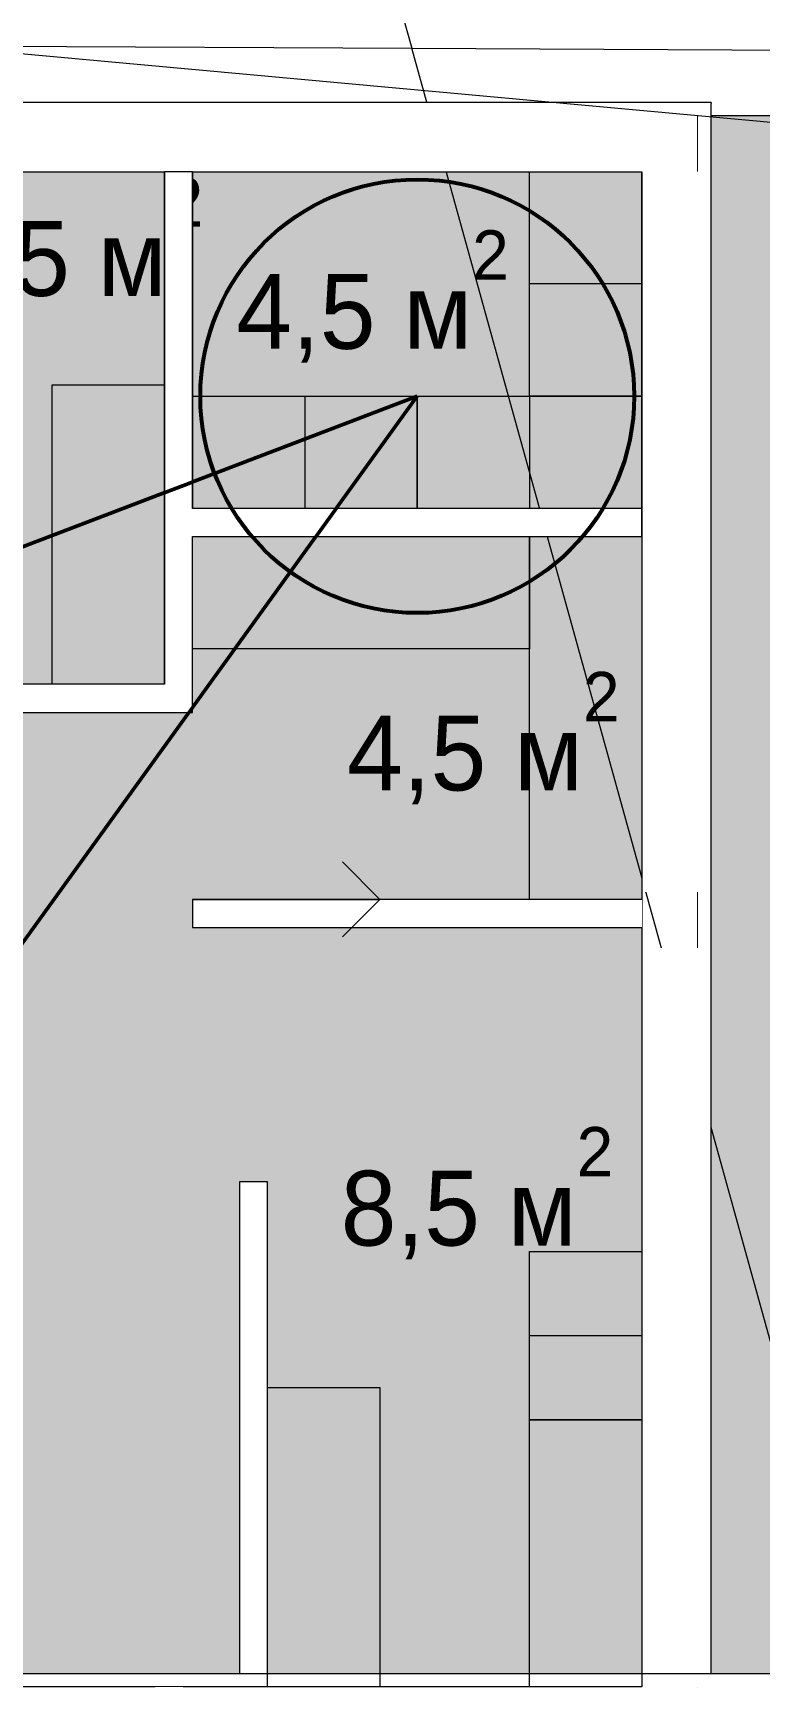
# Model space of a CAD drawing. Header units: millimetres. Extents: x -20794 to 71174, y -103753 to 30644.
# Drawn here: x 32026 to 35909, y 2268 to 11110 of the extents above; entities that cross this region are included whole.
import ezdxf

# ---------------------------------------------------------------- set-up
doc = ezdxf.new("R2010")
doc.units = ezdxf.units.MM
doc.header["$MEASUREMENT"] = 0
doc.set_wipeout_variables(frame=1)
doc.linetypes.add('Wipeout_Contour', pattern=[1000, 0, -1000])
for name, color, linetype, lineweight in [('0_Ном._пера__1', 7, 'Continuous', 13), ('2D - Общий_Ном._пера__1', 7, 'Continuous', 13), ('2D - Общий_Ном._пера__121', 255, 'Continuous', 0), ('Конструктив - Стены Несущие_Ном._пера__1', 7, 'Continuous', 13), ('Местность - Рельеф_Ном._пера__1', 7, 'Continuous', 13)]:
    doc.layers.add(name, color=color, linetype=linetype, lineweight=lineweight)
for name, color, linetype, lineweight, true_color in [('2D - Общий_Ном._пера__104', 7, 'Continuous', 5, 0x96e196), ('2D - Общий_Ном._пера__105', 7, 'Continuous', 0, 0x7ac58e), ('2D - Общий_Ном._пера__165', 7, 'Continuous', 5, 0x80d6ff), ('2D - Общий_Ном._пера__185', 7, 'Continuous', 0, 0xe8e8e8), ('2D - Общий_Ном._пера__186', 7, 'Continuous', 0, 0xe8e8e8)]:
    doc.layers.add(name, color=color, linetype=linetype, lineweight=lineweight, true_color=true_color)
doc.layers.add('Конструктив - Стены Несущие', color=7, linetype='Continuous')
doc.styles.add('РЎР“Р•РќР•Р\xa0Р\x98Р\xa0_РЎРўР\x98Р›Р¬_1', font='mipgost.ttf')
doc.linetypes.add('Зигзаг', pattern='A,0,[1,Р”Р’Р“ Р“РѕР»СѓР±РёРЅРєР° РґР»СЏ РіРµРѕР»РѕРіРѕРІ1.Shx,S=4.479718,R=0,X=0,Y=-0.141111],-564.444447,0', length=564.444447)

msp = doc.modelspace()

# ---------------------------------------------------------------- hatches: boundary and pattern name
at = {"layer": '2D - Общий_Ном._пера__104', "linetype": 'Continuous', "lineweight": 0, "true_color": 0x253825}
for points in [[(31078.6, 10368.3), (31078.6, 7628.4), (32728.6, 7628.4), (32728.6, 10368.3)], [(32878.6, 10368.3), (32878.6, 8568.3), (35278.6, 8568.3), (35278.6, 10368.3)]]:
    msp.add_hatch(color=99, dxfattribs=at).paths.add_polyline_path(points)
at = {"layer": '2D - Общий_Ном._пера__105', "linetype": 'Continuous', "lineweight": 0, "true_color": 0x1e3123}
msp.add_hatch(color=250, dxfattribs=at).paths.add_polyline_path([(35578.6, 2268.4), (35578.6, 10668.3), (38578.6, 10668.3), (38578.6, 2268.4)])
at = {"layer": '2D - Общий_Ном._пера__121', "linetype": 'Continuous', "lineweight": 0, "true_color": 0x3f3f3f}
msp.add_hatch(color=250, dxfattribs=at).paths.add_polyline_path([(27878.6, 10368.3), (35278.6, 10368.3), (35278.6, 2268.4), (27878.6, 2268.4)])
at = {"layer": '2D - Общий_Ном._пера__165', "linetype": 'Continuous', "lineweight": 0, "true_color": 0x20353f}
msp.add_hatch(color=159, dxfattribs=at).paths.add_polyline_path([(32878.6, 8418.3), (32878.6, 6478.4), (35278.6, 6478.4), (35278.6, 8418.3)])
at = {"layer": '2D - Общий_Ном._пера__185', "linetype": 'Continuous', "lineweight": 0, "true_color": 0x3a3a3a}
msp.add_hatch(color=250, dxfattribs=at).paths.add_polyline_path([(33278.6, 4968.4), (33278.6, 2268.4), (35278.6, 2268.4), (35278.6, 6328.4), (33128.6, 6328.4), (33128.6, 4968.4)])
at = {"layer": '2D - Общий_Ном._пера__186', "linetype": 'Continuous', "lineweight": 0, "true_color": 0x3a3a3a}
msp.add_hatch(color=250, dxfattribs=at).paths.add_polyline_path([(27878.6, 7478.4), (27878.6, 2268.4), (33128.6, 2268.4), (33128.6, 2568.4), (33278.6, 2568.4), (33278.6, 4968.4), (33128.6, 4968.4), (33128.6, 6328.4), (32878.6, 6328.4), (32878.6, 6478.4), (32878.6, 7478.4)])

# ---------------------------------------------------------------- linework, layer by layer
at = {"layer": '2D - Общий_Ном._пера__1', "color": 7, "linetype": 'Continuous', "lineweight": 13, "flags": 128}
for points in [[(35578.6, 2268.4), (35578.6, 10668.3), (38578.6, 10668.3), (38578.6, 2268.4)], [(27878.6, 10368.3), (35278.6, 10368.3), (35278.6, 2268.4), (27878.6, 2268.4)], [(31078.6, 10368.3), (31078.6, 7628.4), (32728.6, 7628.4), (32728.6, 10368.3)], [(32878.6, 10368.3), (32878.6, 8568.3), (35278.6, 8568.3), (35278.6, 10368.3)]]:
    msp.add_lwpolyline(points, close=True, dxfattribs=at)
at = {"layer": 'Местность - Рельеф_Ном._пера__1', "color": 7, "linetype": 'Continuous', "lineweight": 13}
for p, q in [((32685.2, 15954.3), (34049, 11028.7)), ((27779.4, 11061.8), (34049, 11028.7)), ((34049, 11028.7), (40239.5, 10995.9)), ((34230.7, 10372.4), (34049, 11028.7)), ((34230.7, 10372.4), (37336, -838.4))]:
    msp.add_line(p, q, dxfattribs=at)

# ---------------------------------------------------------------- texts
at = {"layer": '2D - Общий_Ном._пера__1', "color": 7, "lineweight": 13, "char_height": 400, "attachment_point": 7, "style": 'РЎР“Р•РќР•Р\xa0Р\x98Р\xa0_РЎРўР\x98Р›Р¬_1'}
for s, insert in [('{\\fMipgost|b0|i0|c0|p0;4,5 м{\\H0.66x;\\S2^  ;}}', (31479, 9630.2)), ('{\\fMipgost|b0|i0|c0|p0;4,5 м{\\H0.66x;\\S2^  ;}}', (33112, 9347.4)), ('{\\fMipgost|b0|i0|c0|p0;4,5 м{\\H0.66x;\\S2^  ;}}', (33704, 6986.4)), ('{\\fMipgost|b0|i0|c0|p0;8,5 м{\\H0.66x;\\S2^  ;}}', (33669.9, 4553.5))]:
    msp.add_mtext(s, dxfattribs=dict(at, insert=insert))

# ---------------------------------------------------------------- wipeouts: each hides what was drawn before it
at = {"color": 254, "linetype": 'Wipeout_Contour', "lineweight": 0, "ltscale": 111684.266251}
msp.add_wipeout([(35643.6, 10733.3), (35648.6, 10733.3), (35648.6, 10738.3)], dxfattribs=at).dxf.layer = 'Конструктив - Стены Несущие'

# ---------------------------------------------------------------- next in the draw order: wipeouts: each hides what was drawn before it
at = {"color": 254, "linetype": 'Wipeout_Contour', "lineweight": 0, "ltscale": 111667.112603}
msp.add_wipeout([(35639.6, 10729.3), (35643.6, 10729.3), (35643.6, 10733.3)], dxfattribs=at).dxf.layer = 'Конструктив - Стены Несущие'
at = {"color": 254, "linetype": 'Wipeout_Contour', "lineweight": 0, "ltscale": 101075.928698}
msp.add_wipeout([(32728.6, 7628.4), (32878.6, 7478.4), (32878.6, 7628.4)], dxfattribs=at).dxf.layer = 'Конструктив - Стены Несущие'
at = {"color": 254, "linetype": 'Wipeout_Contour', "lineweight": 0, "ltscale": 133708.656194}
msp.add_wipeout([(33128.6, 4968.4), (33128.6, 2268.4), (33278.6, 2268.4), (33278.6, 4968.4)], dxfattribs=at).dxf.layer = 'Конструктив - Стены Несущие'

# ---------------------------------------------------------------- next in the draw order: linework, layer by layer
at = {"layer": 'Конструктив - Стены Несущие_Ном._пера__1', "color": 7, "linetype": 'Continuous', "lineweight": 13, "flags": 128}
for points in [[(33128.6, 4968.4), (33128.6, 2268.4)], [(33278.6, 4968.4), (33128.6, 4968.4)], [(33278.6, 2268.4), (33278.6, 4968.4)], [(33128.6, 2268.4), (33278.6, 2268.4)]]:
    msp.add_lwpolyline(points, dxfattribs=at)

# ---------------------------------------------------------------- next in the draw order: wipeouts: each hides what was drawn before it
at = {"color": 254, "linetype": 'Wipeout_Contour', "lineweight": 0, "ltscale": 111653.696946}
msp.add_wipeout([(35636.6, 10726.3), (35639.6, 10726.3), (35639.6, 10729.3)], dxfattribs=at).dxf.layer = 'Конструктив - Стены Несущие'
at = {"color": 254, "linetype": 'Wipeout_Contour', "lineweight": 0, "ltscale": 100896.84568}
msp.add_wipeout([(32728.6, 7628.4), (32728.6, 7478.4), (32878.6, 7478.4)], dxfattribs=at).dxf.layer = 'Конструктив - Стены Несущие'

# ---------------------------------------------------------------- next in the draw order: linework, layer by layer
at = {"layer": 'Конструктив - Стены Несущие_Ном._пера__1', "color": 7, "linetype": 'Continuous', "lineweight": 13, "flags": 128}
msp.add_lwpolyline([(32878.6, 7478.4), (32878.6, 7628.4)], dxfattribs=at)

# ---------------------------------------------------------------- next in the draw order: wipeouts: each hides what was drawn before it
at = {"color": 254, "linetype": 'Wipeout_Contour', "lineweight": 0, "ltscale": 111640.951134}
msp.add_wipeout([(35632.6, 10722.3), (35636.6, 10722.3), (35636.6, 10726.3)], dxfattribs=at).dxf.layer = 'Конструктив - Стены Несущие'
at = {"color": 254, "linetype": 'Wipeout_Contour', "lineweight": 0, "ltscale": 124945.750368}
msp.add_wipeout([(32728.6, 7628.4), (27878.6, 7628.4), (27878.6, 7478.4), (32728.6, 7478.4)], dxfattribs=at).dxf.layer = 'Конструктив - Стены Несущие'

# ---------------------------------------------------------------- next in the draw order: linework, layer by layer
at = {"layer": 'Конструктив - Стены Несущие_Ном._пера__1', "color": 7, "linetype": 'Continuous', "lineweight": 13, "flags": 128}
for points in [[(32728.6, 7628.4), (31078.6, 7628.4)], [(27878.6, 7478.4), (32878.6, 7478.4)]]:
    msp.add_lwpolyline(points, dxfattribs=at)

# ---------------------------------------------------------------- next in the draw order: wipeouts: each hides what was drawn before it
at = {"color": 254, "linetype": 'Wipeout_Contour', "lineweight": 0, "ltscale": 111555.488977}
msp.add_wipeout([(35582.6, 10672.3), (35632.6, 10672.3), (35632.6, 10722.3)], dxfattribs=at).dxf.layer = 'Конструктив - Стены Несущие'

# ---------------------------------------------------------------- next in the draw order: wipeouts: each hides what was drawn before it
at = {"color": 254, "linetype": 'Wipeout_Contour', "lineweight": 0, "ltscale": 111682.166481}
msp.add_wipeout([(35643.6, 10733.3), (35648.6, 10738.3), (35643.6, 10738.3)], dxfattribs=at).dxf.layer = 'Конструктив - Стены Несущие'
at = {"color": 254, "linetype": 'Wipeout_Contour', "lineweight": 0, "ltscale": 111439.193687}
msp.add_wipeout([(35578.6, 10668.3), (35582.6, 10668.3), (35582.6, 10672.3)], dxfattribs=at).dxf.layer = 'Конструктив - Стены Несущие'

# ---------------------------------------------------------------- next in the draw order: wipeouts: each hides what was drawn before it
at = {"color": 254, "linetype": 'Wipeout_Contour', "lineweight": 0, "ltscale": 133518.633418}
msp.add_wipeout([(27513.6, 10733.3), (35643.6, 10733.3), (35643.6, 10738.3), (27513.6, 10738.3)], dxfattribs=at).dxf.layer = 'Конструктив - Стены Несущие'

# ---------------------------------------------------------------- next in the draw order: wipeouts: each hides what was drawn before it
at = {"color": 254, "linetype": 'Wipeout_Contour', "lineweight": 0, "ltscale": 111665.681509}
msp.add_wipeout([(35639.6, 10729.3), (35643.6, 10733.3), (35639.6, 10733.3)], dxfattribs=at).dxf.layer = 'Конструктив - Стены Несущие'

# ---------------------------------------------------------------- next in the draw order: wipeouts: each hides what was drawn before it
at = {"color": 254, "linetype": 'Wipeout_Contour', "lineweight": 0, "ltscale": 133512.560239}
msp.add_wipeout([(27517.6, 10729.3), (35639.6, 10729.3), (35639.6, 10733.3), (27517.6, 10733.3)], dxfattribs=at).dxf.layer = 'Конструктив - Стены Несущие'

# ---------------------------------------------------------------- next in the draw order: wipeouts: each hides what was drawn before it
at = {"color": 254, "linetype": 'Wipeout_Contour', "lineweight": 0, "ltscale": 111652.93481}
msp.add_wipeout([(35636.6, 10726.3), (35639.6, 10729.3), (35636.6, 10729.3)], dxfattribs=at).dxf.layer = 'Конструктив - Стены Несущие'

# ---------------------------------------------------------------- next in the draw order: wipeouts: each hides what was drawn before it
at = {"color": 254, "linetype": 'Wipeout_Contour', "lineweight": 0, "ltscale": 133507.84426}
msp.add_wipeout([(27520.6, 10726.3), (35636.6, 10726.3), (35636.6, 10729.3), (27520.6, 10729.3)], dxfattribs=at).dxf.layer = 'Конструктив - Стены Несущие'

# ---------------------------------------------------------------- next in the draw order: wipeouts: each hides what was drawn before it
at = {"color": 254, "linetype": 'Wipeout_Contour', "lineweight": 0, "ltscale": 111639.519329}
msp.add_wipeout([(35632.6, 10722.3), (35636.6, 10726.3), (35632.6, 10726.3)], dxfattribs=at).dxf.layer = 'Конструктив - Стены Несущие'

# ---------------------------------------------------------------- next in the draw order: wipeouts: each hides what was drawn before it
at = {"color": 254, "linetype": 'Wipeout_Contour', "lineweight": 0, "ltscale": 133503.078481}
msp.add_wipeout([(27524.6, 10722.3), (35632.6, 10722.3), (35632.6, 10726.3), (27524.6, 10726.3)], dxfattribs=at).dxf.layer = 'Конструктив - Стены Несущие'

# ---------------------------------------------------------------- next in the draw order: wipeouts: each hides what was drawn before it
at = {"color": 254, "linetype": 'Wipeout_Contour', "lineweight": 0, "ltscale": 111523.234589}
msp.add_wipeout([(35582.6, 10672.3), (35632.6, 10722.3), (35582.6, 10722.3)], dxfattribs=at).dxf.layer = 'Конструктив - Стены Несущие'

# ---------------------------------------------------------------- next in the draw order: linework, layer by layer
at = {"layer": 'Конструктив - Стены Несущие_Ном._пера__1', "color": 7, "linetype": 'Continuous', "lineweight": 13, "flags": 128}
msp.add_lwpolyline([(35648.6, 10738.3), (35648.6, 10733.3)], dxfattribs=at)

# ---------------------------------------------------------------- next in the draw order: wipeouts: each hides what was drawn before it
at = {"color": 254, "linetype": 'Wipeout_Contour', "lineweight": 0, "ltscale": 133465.432799}
msp.add_wipeout([(27574.6, 10672.3), (35582.6, 10672.3), (35582.6, 10722.3), (27574.6, 10722.3)], dxfattribs=at).dxf.layer = 'Конструктив - Стены Несущие'

# ---------------------------------------------------------------- next in the draw order: linework, layer by layer
at = {"layer": 'Конструктив - Стены Несущие_Ном._пера__1', "color": 7, "linetype": 'Continuous', "lineweight": 13, "flags": 128}
msp.add_lwpolyline([(35648.6, 10738.3), (27513.6, 10738.3)], dxfattribs=at)

# ---------------------------------------------------------------- next in the draw order: wipeouts: each hides what was drawn before it
at = {"color": 254, "linetype": 'Wipeout_Contour', "lineweight": 0, "ltscale": 111437.756382}
msp.add_wipeout([(35578.6, 10668.3), (35582.6, 10672.3), (35578.6, 10672.3)], dxfattribs=at).dxf.layer = 'Конструктив - Стены Несущие'

# ---------------------------------------------------------------- next in the draw order: wipeouts: each hides what was drawn before it
at = {"color": 254, "linetype": 'Wipeout_Contour', "lineweight": 0, "ltscale": 145890.473642}
msp.add_wipeout([(35643.6, 10733.3), (35643.6, 2268.4), (35648.6, 2268.4), (35648.6, 10733.3)], dxfattribs=at).dxf.layer = 'Конструктив - Стены Несущие'
at = {"color": 254, "linetype": 'Wipeout_Contour', "lineweight": 0, "ltscale": 133430.159993}
msp.add_wipeout([(27578.6, 10668.3), (35578.6, 10668.3), (35578.6, 10672.3), (27578.6, 10672.3)], dxfattribs=at).dxf.layer = 'Конструктив - Стены Несущие'

# ---------------------------------------------------------------- next in the draw order: wipeouts: each hides what was drawn before it
at = {"color": 254, "linetype": 'Wipeout_Contour', "lineweight": 0, "ltscale": 145870.567635}
msp.add_wipeout([(35639.6, 10729.3), (35639.6, 2268.4), (35643.6, 2268.4), (35643.6, 10729.3)], dxfattribs=at).dxf.layer = 'Конструктив - Стены Несущие'
at = {"color": 254, "linetype": 'Wipeout_Contour', "lineweight": 0, "ltscale": 133221.421945}
msp.add_wipeout([(27878.6, 10368.3), (35278.6, 10368.3), (35278.6, 10668.3), (27878.6, 10668.3)], dxfattribs=at).dxf.layer = 'Конструктив - Стены Несущие'

# ---------------------------------------------------------------- next in the draw order: linework, layer by layer
at = {"layer": 'Конструктив - Стены Несущие_Ном._пера__1', "color": 7, "linetype": 'Continuous', "lineweight": 13, "flags": 128}
msp.add_lwpolyline([(27878.6, 10368.3), (35278.6, 10368.3)], dxfattribs=at)

# ---------------------------------------------------------------- next in the draw order: wipeouts: each hides what was drawn before it
at = {"color": 254, "linetype": 'Wipeout_Contour', "lineweight": 0, "ltscale": 145855.149473}
msp.add_wipeout([(35636.6, 10726.3), (35636.6, 2268.4), (35639.6, 2268.4), (35639.6, 10726.3)], dxfattribs=at).dxf.layer = 'Конструктив - Стены Несущие'

# ---------------------------------------------------------------- next in the draw order: wipeouts: each hides what was drawn before it
at = {"color": 254, "linetype": 'Wipeout_Contour', "lineweight": 0, "ltscale": 145839.155212}
msp.add_wipeout([(35632.6, 10722.3), (35632.6, 2268.4), (35636.6, 2268.4), (35636.6, 10722.3)], dxfattribs=at).dxf.layer = 'Конструктив - Стены Несущие'
at = {"color": 254, "linetype": 'Wipeout_Contour', "lineweight": 0, "ltscale": 136164.2905}
msp.add_wipeout([(32878.6, 7628.4), (32878.6, 10368.3), (32728.6, 10368.3), (32728.6, 7628.4)], dxfattribs=at).dxf.layer = 'Конструктив - Стены Несущие'

# ---------------------------------------------------------------- next in the draw order: linework, layer by layer
at = {"layer": '0_Ном._пера__1', "color": 7, "linetype": 'Continuous', "lineweight": 13, "flags": 128}
msp.add_lwpolyline([(32728.6, 9228.4), (32728.6, 7628.4), (32128.6, 7628.4), (32128.6, 9228.4)], close=True, dxfattribs=at)
at = {"layer": 'Конструктив - Стены Несущие_Ном._пера__1', "color": 7, "linetype": 'Continuous', "lineweight": 13, "flags": 128}
for points in [[(32728.6, 10368.3), (32728.6, 7628.4)], [(32878.6, 10368.3), (32728.6, 10368.3)], [(32878.6, 8568.3), (32878.6, 10368.3)], [(32878.6, 7628.4), (32878.6, 8418.3)]]:
    msp.add_lwpolyline(points, dxfattribs=at)

# ---------------------------------------------------------------- next in the draw order: wipeouts: each hides what was drawn before it
at = {"color": 254, "linetype": 'Wipeout_Contour', "lineweight": 0, "ltscale": 145704.78586}
msp.add_wipeout([(35582.6, 10672.3), (35582.6, 2268.4), (35632.6, 2268.4), (35632.6, 10672.3)], dxfattribs=at).dxf.layer = 'Конструктив - Стены Несущие'

# ---------------------------------------------------------------- next in the draw order: linework, layer by layer
at = {"layer": 'Конструктив - Стены Несущие_Ном._пера__1', "color": 7, "linetype": 'Continuous', "lineweight": 13, "flags": 128}
for points in [[(35648.6, 2268.4), (35648.6, 10733.3)], [(35636.6, 2268.4), (35632.6, 2268.4)], [(35639.6, 2268.4), (35636.6, 2268.4)], [(35643.6, 2268.4), (35639.6, 2268.4)], [(35648.6, 2268.4), (35643.6, 2268.4)]]:
    msp.add_lwpolyline(points, dxfattribs=at)

# ---------------------------------------------------------------- next in the draw order: wipeouts: each hides what was drawn before it
at = {"color": 254, "linetype": 'Wipeout_Contour', "lineweight": 0, "ltscale": 145596.870916}
msp.add_wipeout([(35578.6, 10668.3), (35578.6, 2268.4), (35582.6, 2268.4), (35582.6, 10668.3)], dxfattribs=at).dxf.layer = 'Конструктив - Стены Несущие'

# ---------------------------------------------------------------- next in the draw order: wipeouts: each hides what was drawn before it
at = {"color": 254, "linetype": 'Wipeout_Contour', "lineweight": 0, "ltscale": 145875.895077}
msp.add_wipeout([(35278.6, 10368.3), (35278.6, 6518.4), (35578.6, 6518.4), (35578.6, 10368.3)], dxfattribs=at).dxf.layer = 'Конструктив - Стены Несущие'
at = {"color": 254, "linetype": 'Wipeout_Contour', "lineweight": 0, "ltscale": 142942.809022}
msp.add_wipeout([(35278.6, 2268.4), (35578.6, 2268.4), (35578.6, 6218.4), (35278.6, 6218.4)], dxfattribs=at).dxf.layer = 'Конструктив - Стены Несущие'
at = {"color": 254, "linetype": 'Wipeout_Contour', "lineweight": 0, "ltscale": 107169.432262}
msp.add_wipeout([(35643.6, 2333.4), (35648.6, 2333.4), (35648.6, 2338.4)], dxfattribs=at).dxf.layer = 'Конструктив - Стены Несущие'

# ---------------------------------------------------------------- next in the draw order: linework, layer by layer
at = {"layer": '0_Ном._пера__1', "color": 7, "linetype": 'Continuous', "lineweight": 13}
for p, q in [((35278.6, 9768.3), (34678.6, 9768.3)), ((34678.6, 4146.2), (35278.6, 4146.2))]:
    msp.add_line(p, q, dxfattribs=at)
at = {"layer": '0_Ном._пера__1', "color": 7, "linetype": 'Continuous', "lineweight": 13, "flags": 128}
for points in [[(35278.6, 10368.3), (35278.6, 9168.3), (34678.6, 9168.3), (34678.6, 10368.3)], [(34678.6, 3696.2), (34678.6, 4596.2), (35278.6, 4596.2), (35278.6, 3696.2)]]:
    msp.add_lwpolyline(points, close=True, dxfattribs=at)
at = {"layer": 'Конструктив - Стены Несущие_Ном._пера__1', "color": 7, "linetype": 'Continuous', "lineweight": 13, "flags": 128}
for points in [[(35278.6, 10368.3), (35278.6, 6518.4)], [(35278.6, 6218.4), (35278.6, 2268.4)], [(35582.6, 2268.4), (35578.6, 2268.4)], [(35632.6, 2268.4), (35582.6, 2268.4)]]:
    msp.add_lwpolyline(points, dxfattribs=at)

# ---------------------------------------------------------------- next in the draw order: wipeouts: each hides what was drawn before it
at = {"color": 254, "linetype": 'Wipeout_Contour', "lineweight": 0, "ltscale": 107154.61313}
msp.add_wipeout([(35639.6, 2329.4), (35643.6, 2329.4), (35643.6, 2333.4)], dxfattribs=at).dxf.layer = 'Конструктив - Стены Несущие'

# ---------------------------------------------------------------- next in the draw order: wipeouts: each hides what was drawn before it
at = {"color": 254, "linetype": 'Wipeout_Contour', "lineweight": 0, "ltscale": 140489.371492}
msp.add_wipeout([(32878.6, 8418.3), (35278.6, 8418.3), (35278.6, 8568.3), (32878.6, 8568.3)], dxfattribs=at).dxf.layer = 'Конструктив - Стены Несущие'
at = {"color": 254, "linetype": 'Wipeout_Contour', "lineweight": 0, "ltscale": 138703.219869}
msp.add_wipeout([(32878.6, 6328.4), (35278.6, 6328.4), (35278.6, 6478.4), (32878.6, 6478.4)], dxfattribs=at).dxf.layer = 'Конструктив - Стены Несущие'
at = {"color": 254, "linetype": 'Wipeout_Contour', "lineweight": 0, "ltscale": 107142.984444}
msp.add_wipeout([(35636.6, 2326.4), (35639.6, 2326.4), (35639.6, 2329.4)], dxfattribs=at).dxf.layer = 'Конструктив - Стены Несущие'

# ---------------------------------------------------------------- next in the draw order: linework, layer by layer
at = {"color": 2, "lineweight": 53}
msp.add_circle((34078.6, 9168.3), 1158.8, dxfattribs=at)
at = {"layer": '0_Ном._пера__1', "color": 7, "linetype": 'Continuous', "lineweight": 13}
for p, q in [((33478.6, 9168.3), (33478.6, 8568.3)), ((34678.6, 9168.3), (34678.6, 8568.3))]:
    msp.add_line(p, q, dxfattribs=at)
at = {"layer": '0_Ном._пера__1', "color": 7, "linetype": 'Continuous', "lineweight": 13, "flags": 128}
for points in [[(32878.6, 9168.3), (34078.6, 9168.3), (34078.6, 8568.3), (32878.6, 8568.3)], [(34078.6, 9168.3), (35278.6, 9168.3), (35278.6, 8568.3), (34078.6, 8568.3)], [(32878.6, 8418.3), (34678.6, 8418.3), (34678.6, 7818.3), (32878.6, 7818.3)], [(35278.6, 8418.3), (35278.6, 6478.4), (34678.6, 6478.4), (34678.6, 8418.3)]]:
    msp.add_lwpolyline(points, close=True, dxfattribs=at)
at = {"layer": '2D - Общий_Ном._пера__1', "color": 7, "linetype": 'Continuous', "lineweight": 13}
for p, q in [((33878.6, 6478.4), (33678.6, 6678.4)), ((32878.6, 6478.4), (33878.6, 6478.4)), ((33878.6, 6478.4), (33678.6, 6278.4))]:
    msp.add_line(p, q, dxfattribs=at)
at = {"layer": 'Конструктив - Стены Несущие_Ном._пера__1', "color": 7, "linetype": 'Continuous', "lineweight": 13, "flags": 128}
for points in [[(35278.6, 8568.3), (32878.6, 8568.3)], [(35278.6, 8418.3), (35278.6, 8568.3)], [(32878.6, 8418.3), (35278.6, 8418.3)], [(35278.6, 6478.4), (32878.6, 6478.4)], [(32878.6, 6478.4), (32878.6, 6328.4)], [(32878.6, 6328.4), (35278.6, 6328.4)]]:
    msp.add_lwpolyline(points, dxfattribs=at)

# ---------------------------------------------------------------- next in the draw order: wipeouts: each hides what was drawn before it
at = {"color": 254, "linetype": 'Wipeout_Contour', "lineweight": 0, "ltscale": 107132.28947}
msp.add_wipeout([(35632.6, 2322.4), (35636.6, 2322.4), (35636.6, 2326.4)], dxfattribs=at).dxf.layer = 'Конструктив - Стены Несущие'

# ---------------------------------------------------------------- next in the draw order: wipeouts: each hides what was drawn before it
at = {"color": 254, "linetype": 'Wipeout_Contour', "lineweight": 0, "ltscale": 107067.713502}
msp.add_wipeout([(35582.6, 2272.4), (35632.6, 2272.4), (35632.6, 2322.4)], dxfattribs=at).dxf.layer = 'Конструктив - Стены Несущие'

# ---------------------------------------------------------------- next in the draw order: wipeouts: each hides what was drawn before it
at = {"color": 254, "linetype": 'Wipeout_Contour', "lineweight": 0, "ltscale": 107165.833156}
msp.add_wipeout([(35643.6, 2338.4), (35643.6, 2333.4), (35648.6, 2338.4)], dxfattribs=at).dxf.layer = 'Конструктив - Стены Несущие'
at = {"color": 254, "linetype": 'Wipeout_Contour', "lineweight": 0, "ltscale": 142611.585054}
msp.add_wipeout([(35582.6, 2272.4), (35578.6, 2268.4), (35578.6, 2268.4), (35582.6, 2268.4)], dxfattribs=at).dxf.layer = 'Конструктив - Стены Несущие'

# ---------------------------------------------------------------- next in the draw order: wipeouts: each hides what was drawn before it
at = {"color": 254, "linetype": 'Wipeout_Contour', "lineweight": 0, "ltscale": 114123.236475}
msp.add_wipeout([(21213.4, 2333.4), (35643.6, 2333.4), (35643.6, 2338.4), (21213.4, 2338.4)], dxfattribs=at).dxf.layer = 'Конструктив - Стены Несущие'

# ---------------------------------------------------------------- next in the draw order: wipeouts: each hides what was drawn before it
at = {"color": 254, "linetype": 'Wipeout_Contour', "lineweight": 0, "ltscale": 107151.945886}
msp.add_wipeout([(35639.6, 2333.4), (35639.6, 2329.4), (35643.6, 2333.4)], dxfattribs=at).dxf.layer = 'Конструктив - Стены Несущие'

# ---------------------------------------------------------------- next in the draw order: wipeouts: each hides what was drawn before it
at = {"color": 254, "linetype": 'Wipeout_Contour', "lineweight": 0, "ltscale": 114121.633522}
msp.add_wipeout([(21217.4, 2333.4), (21217.4, 2329.4), (35639.6, 2329.4), (35639.6, 2333.4)], dxfattribs=at).dxf.layer = 'Конструктив - Стены Несущие'

# ---------------------------------------------------------------- next in the draw order: wipeouts: each hides what was drawn before it
at = {"color": 254, "linetype": 'Wipeout_Contour', "lineweight": 0, "ltscale": 107141.249419}
msp.add_wipeout([(35636.6, 2329.4), (35636.6, 2326.4), (35639.6, 2329.4)], dxfattribs=at).dxf.layer = 'Конструктив - Стены Несущие'

# ---------------------------------------------------------------- next in the draw order: wipeouts: each hides what was drawn before it
at = {"color": 254, "linetype": 'Wipeout_Contour', "lineweight": 0, "ltscale": 114120.389856}
msp.add_wipeout([(21220.4, 2329.4), (21220.4, 2326.4), (35636.6, 2326.4), (35636.6, 2329.4)], dxfattribs=at).dxf.layer = 'Конструктив - Стены Несущие'

# ---------------------------------------------------------------- next in the draw order: wipeouts: each hides what was drawn before it
at = {"color": 254, "linetype": 'Wipeout_Contour', "lineweight": 0, "ltscale": 107129.621278}
msp.add_wipeout([(35632.6, 2322.4), (35636.6, 2326.4), (35632.6, 2326.4)], dxfattribs=at).dxf.layer = 'Конструктив - Стены Несущие'

# ---------------------------------------------------------------- next in the draw order: wipeouts: each hides what was drawn before it
at = {"color": 254, "linetype": 'Wipeout_Contour', "lineweight": 0, "ltscale": 114119.140805}
msp.add_wipeout([(21224.4, 2322.4), (35632.6, 2322.4), (35632.6, 2326.4), (21224.4, 2326.4)], dxfattribs=at).dxf.layer = 'Конструктив - Стены Несущие'

# ---------------------------------------------------------------- next in the draw order: wipeouts: each hides what was drawn before it
at = {"color": 254, "linetype": 'Wipeout_Contour', "lineweight": 0, "ltscale": 107022.098813}
msp.add_wipeout([(35582.6, 2322.4), (35582.6, 2272.4), (35632.6, 2322.4)], dxfattribs=at).dxf.layer = 'Конструктив - Стены Несущие'

# ---------------------------------------------------------------- next in the draw order: linework, layer by layer
at = {"layer": 'Конструктив - Стены Несущие_Ном._пера__1', "color": 7, "linetype": 'Continuous', "lineweight": 13, "flags": 128}
msp.add_lwpolyline([(35648.6, 2338.4), (35648.6, 2333.4)], dxfattribs=at)

# ---------------------------------------------------------------- next in the draw order: wipeouts: each hides what was drawn before it
at = {"color": 254, "linetype": 'Wipeout_Contour', "lineweight": 0, "ltscale": 114109.476091}
msp.add_wipeout([(21274.4, 2272.4), (35582.6, 2272.4), (35582.6, 2322.4), (21274.4, 2322.4)], dxfattribs=at).dxf.layer = 'Конструктив - Стены Несущие'

# ---------------------------------------------------------------- next in the draw order: linework, layer by layer
at = {"layer": 'Конструктив - Стены Несущие_Ном._пера__1', "color": 7, "linetype": 'Continuous', "lineweight": 13, "flags": 128}
msp.add_lwpolyline([(35648.6, 2338.4), (21213.4, 2338.4)], dxfattribs=at)

# ---------------------------------------------------------------- next in the draw order: wipeouts: each hides what was drawn before it
at = {"color": 254, "linetype": 'Wipeout_Contour', "lineweight": 0, "ltscale": 142608.858386}
msp.add_wipeout([(35578.6, 2272.4), (35578.6, 2268.4), (35578.6, 2268.4), (35582.6, 2272.4)], dxfattribs=at).dxf.layer = 'Конструктив - Стены Несущие'

# ---------------------------------------------------------------- next in the draw order: wipeouts: each hides what was drawn before it
at = {"color": 254, "linetype": 'Wipeout_Contour', "lineweight": 0, "ltscale": 143277.172687}
msp.add_wipeout([(35643.6, 2333.4), (35643.6, -4396.6), (35648.6, -4396.6), (35648.6, 2333.4)], dxfattribs=at).dxf.layer = 'Конструктив - Стены Несущие'
at = {"color": 254, "linetype": 'Wipeout_Contour', "lineweight": 0, "ltscale": 345663.976679}
msp.add_wipeout([(35578.6, 2272.4), (21278.4, 2272.4), (21278.4, 2268.4), (21578.3, 2268.4), (21578.3, 2268.4), (29129, 2268.4), (29129, 2268.4), (29429, 2268.4), (29429, 2268.4), (35278.6, 2268.4), (35278.6, 2268.4), (35578.6, 2268.4)], dxfattribs=at).dxf.layer = 'Конструктив - Стены Несущие'

# ---------------------------------------------------------------- next in the draw order: linework, layer by layer
at = {"layer": 'Конструктив - Стены Несущие_Ном._пера__1', "color": 7, "linetype": 'Continuous', "lineweight": 13, "flags": 128}
msp.add_lwpolyline([(32828.6, 2268.4), (32678.6, 2268.4)], dxfattribs=at)

# ---------------------------------------------------------------- next in the draw order: wipeouts: each hides what was drawn before it
at = {"color": 254, "linetype": 'Wipeout_Contour', "lineweight": 0, "ltscale": 143257.758379}
msp.add_wipeout([(35643.6, 2329.4), (35639.6, 2329.4), (35639.6, -4392.6), (35643.6, -4392.6)], dxfattribs=at).dxf.layer = 'Конструктив - Стены Несущие'

# ---------------------------------------------------------------- next in the draw order: wipeouts: each hides what was drawn before it
at = {"color": 254, "linetype": 'Wipeout_Contour', "lineweight": 0, "ltscale": 143242.701096}
msp.add_wipeout([(35636.6, 2326.4), (35636.6, -4389.6), (35639.6, -4389.6), (35639.6, 2326.4)], dxfattribs=at).dxf.layer = 'Конструктив - Стены Несущие'
at = {"color": 254, "linetype": 'Wipeout_Contour', "lineweight": 0, "ltscale": 129696.036359}
msp.add_wipeout([(29429, 1968.4), (35278.6, 1968.4), (35278.6, 2268.4), (29429, 2268.4)], dxfattribs=at).dxf.layer = 'Конструктив - Стены Несущие'

# ---------------------------------------------------------------- next in the draw order: linework, layer by layer
at = {"color": 2, "lineweight": 50}
for q in [(10819.3, 299.8), (27647.6, 257.7)]:
    msp.add_line((34078.6, 9168.3), q, dxfattribs=at)
at = {"layer": '0_Ном._пера__1', "color": 7, "linetype": 'Continuous', "lineweight": 13, "flags": 128}
for points in [[(33878.6, 3868.4), (33878.6, 2268.4), (33278.6, 2268.4), (33278.6, 3868.4)], [(35278.6, 3696.2), (35278.6, 2268.4), (34678.6, 2268.4), (34678.6, 3696.2)]]:
    msp.add_lwpolyline(points, close=True, dxfattribs=at)
at = {"layer": 'Конструктив - Стены Несущие_Ном._пера__1', "color": 7, "linetype": 'Continuous', "lineweight": 13, "flags": 128}
for points in [[(32678.6, 2268.4), (29429, 2268.4)], [(35278.6, 2268.4), (32828.6, 2268.4)]]:
    msp.add_lwpolyline(points, dxfattribs=at)

# ---------------------------------------------------------------- next in the draw order: wipeouts: each hides what was drawn before it
at = {"color": 254, "linetype": 'Wipeout_Contour', "lineweight": 0, "ltscale": 143227.270187}
msp.add_wipeout([(35636.6, 2322.4), (35632.6, 2322.4), (35632.6, -4385.6), (35636.6, -4385.6)], dxfattribs=at).dxf.layer = 'Конструктив - Стены Несущие'

# ---------------------------------------------------------------- next in the draw order: wipeouts: each hides what was drawn before it
at = {"color": 254, "linetype": 'Wipeout_Contour', "lineweight": 0, "ltscale": 143101.195625}
msp.add_wipeout([(35582.6, 2272.4), (35582.6, -4335.6), (35632.6, -4335.6), (35632.6, 2272.4)], dxfattribs=at).dxf.layer = 'Конструктив - Стены Несущие'

# ---------------------------------------------------------------- next in the draw order: linework, layer by layer
at = {"layer": 'Конструктив - Стены Несущие_Ном._пера__1', "color": 7, "linetype": 'Continuous', "lineweight": 13, "flags": 128}
msp.add_lwpolyline([(35648.6, -4401.6), (35648.6, 2333.4)], dxfattribs=at)

# ---------------------------------------------------------------- next in the draw order: wipeouts: each hides what was drawn before it
at = {"color": 254, "linetype": 'Wipeout_Contour', "lineweight": 0, "ltscale": 148239.401777}
msp.add_wipeout([(38393.5, 2338.4), (35578.6, 2338.4), (35578.6, 2333.4), (38393.5, 2333.4)], dxfattribs=at).dxf.layer = 'Конструктив - Стены Несущие'

# ---------------------------------------------------------------- next in the draw order: wipeouts: each hides what was drawn before it
at = {"color": 254, "linetype": 'Wipeout_Contour', "lineweight": 0, "ltscale": 148230.281292}
msp.add_wipeout([(38389.5, 2333.4), (35578.6, 2333.4), (35578.6, 2329.4), (38389.5, 2329.4)], dxfattribs=at).dxf.layer = 'Конструктив - Стены Несущие'

# ---------------------------------------------------------------- next in the draw order: wipeouts: each hides what was drawn before it
at = {"color": 254, "linetype": 'Wipeout_Contour', "lineweight": 0, "ltscale": 148223.410828}
msp.add_wipeout([(38386.5, 2329.4), (35578.6, 2329.4), (35578.6, 2326.4), (38386.5, 2326.4)], dxfattribs=at).dxf.layer = 'Конструктив - Стены Несущие'

# ---------------------------------------------------------------- next in the draw order: wipeouts: each hides what was drawn before it
at = {"color": 254, "linetype": 'Wipeout_Contour', "lineweight": 0, "ltscale": 148214.545462}
msp.add_wipeout([(38382.5, 2326.4), (35578.6, 2326.4), (35578.6, 2322.4), (38382.5, 2322.4)], dxfattribs=at).dxf.layer = 'Конструктив - Стены Несущие'

# ---------------------------------------------------------------- next in the draw order: wipeouts: each hides what was drawn before it
at = {"color": 254, "linetype": 'Wipeout_Contour', "lineweight": 0, "ltscale": 148108.01252}
msp.add_wipeout([(38332.5, 2322.4), (35578.6, 2322.4), (35578.6, 2272.4), (38332.5, 2272.4)], dxfattribs=at).dxf.layer = 'Конструктив - Стены Несущие'

# ---------------------------------------------------------------- next in the draw order: linework, layer by layer
at = {"layer": 'Конструктив - Стены Несущие_Ном._пера__1', "color": 7, "linetype": 'Continuous', "lineweight": 13, "flags": 128}
msp.add_lwpolyline([(38393.5, 2338.4), (35578.6, 2338.4)], dxfattribs=at)

# ---------------------------------------------------------------- next in the draw order: wipeouts: each hides what was drawn before it
at = {"color": 254, "linetype": 'Wipeout_Contour', "lineweight": 0, "ltscale": 148093.322189}
msp.add_wipeout([(35578.6, 2272.4), (35578.6, 2268.4), (38328.5, 2268.4), (38328.5, 2272.4)], dxfattribs=at).dxf.layer = 'Конструктив - Стены Несущие'

# ---------------------------------------------------------------- next in the draw order: wipeouts: each hides what was drawn before it
at = {"color": 254, "linetype": 'Wipeout_Contour', "lineweight": 0, "ltscale": 147459.371104}
msp.add_wipeout([(38028.5, 2268.4), (35578.6, 2268.4), (35578.6, 1968.4), (38028.5, 1968.4)], dxfattribs=at).dxf.layer = 'Конструктив - Стены Несущие'

# ---------------------------------------------------------------- next in the draw order: linework, layer by layer
at = {"layer": '2D - Общий_Ном._пера__1', "color": 7, "linetype": 'Зигзаг', "lineweight": 13}
msp.add_lwpolyline([(-733.9, 13994.6), (-3097.4, 12414.3), (-4297.7, 9223.1), (-2358.4, 4039.8), (3377.1, -1049.7), (10891.7, -5170.6), (26961.2, -5843.6), (40359.1, -3612.9), (38419.6, 10407.9)], close=True, dxfattribs=at)

doc.saveas('drawing.dxf')
